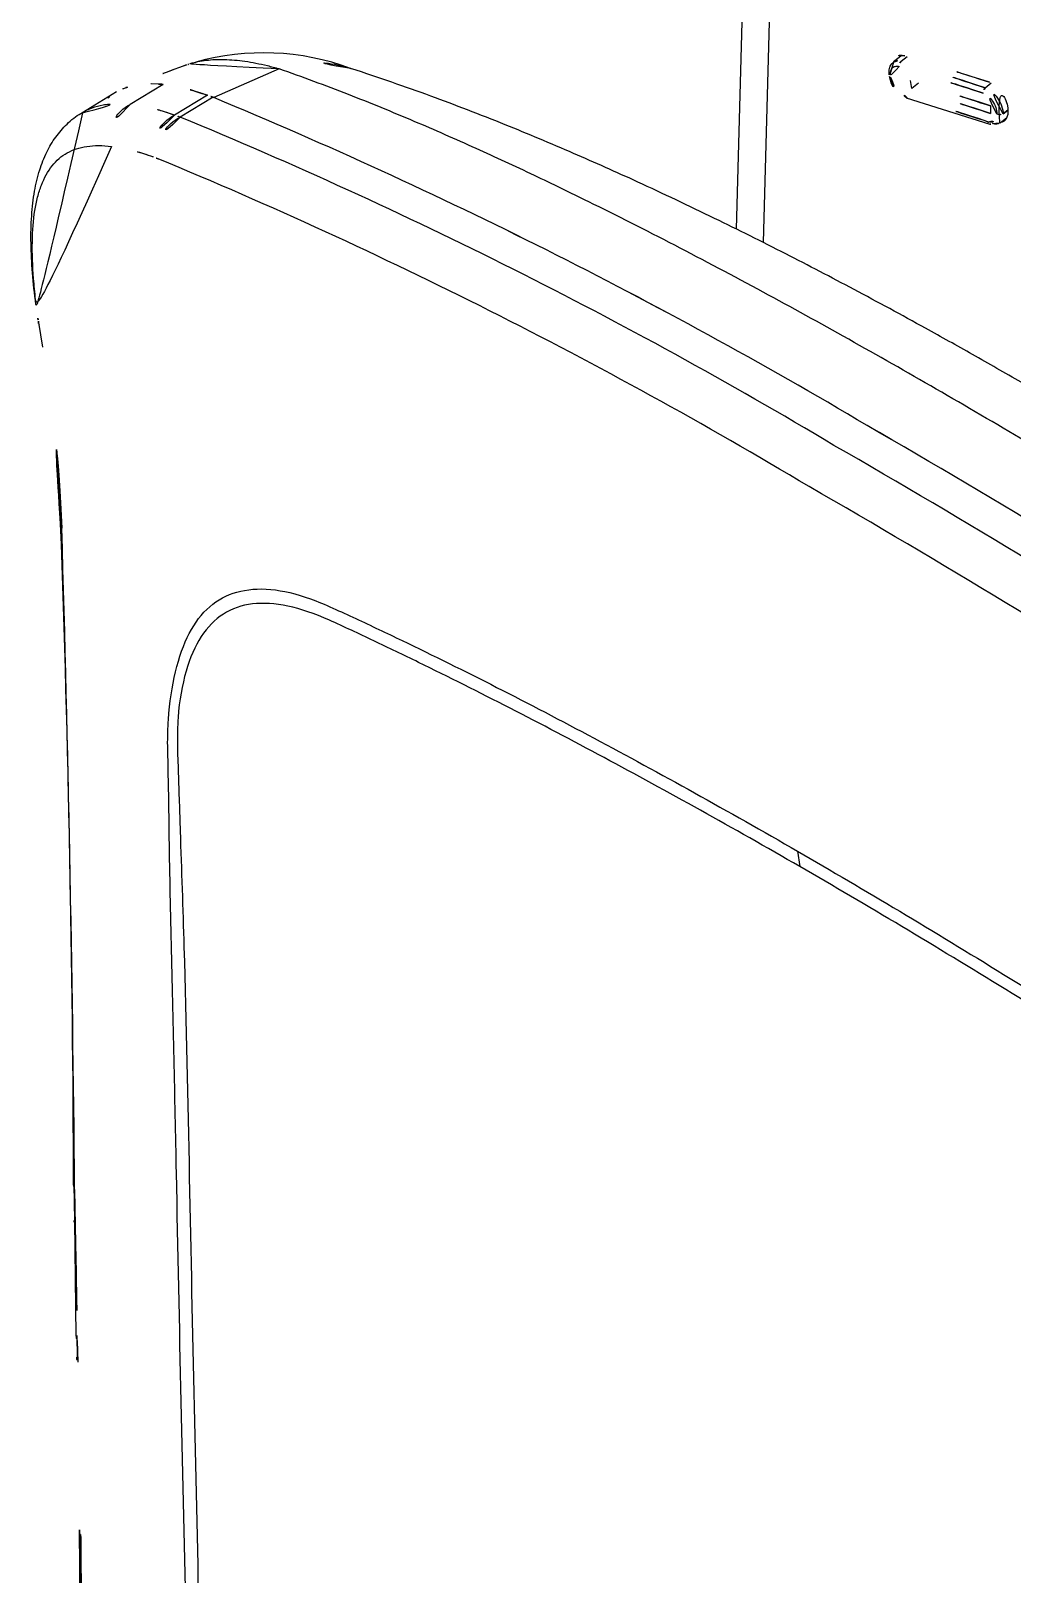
# Model space of a CAD drawing. Extents: x 16296660632 to 16296680496, y -37409619871 to -37409616057.
# Drawn here: x 16296679433.5 to 16296679542.5, y -37409616608.5 to -37409616437 of the extents above; entities that cross this region are included whole.
import ezdxf

# ---------------------------------------------------------------- set-up
doc = ezdxf.new("R2010")
doc.units = 0
doc.header["$LTSCALE"] = 10
doc.header["$MEASUREMENT"] = 0
for name, color, linetype in [('FRONT_CASE_DADA_', 7, 'CONTINUOUS'), ('MIDDLE_CASE_DADA', 7, 'CONTINUOUS'), ('에어노즐', 7, 'CONTINUOUS')]:
    doc.layers.add(name, color=color, linetype=linetype)

msp = doc.modelspace()

# ---------------------------------------------------------------- linework, layer by layer
at = {"layer": 'FRONT_CASE_DADA_', "color": 7, "linetype": 'Continuous', "ltscale": 25.4}
for p, q in [((16296679442.99127, -37409616443.800293), (16296679439.12245, -37409616446.145607)), ((16296679448.193451, -37409616442.972321), (16296679444.50511, -37409616445.186996)), ((16296679453.088579, -37409616444.161682), (16296679449.43272, -37409616446.365318)), ((16296679453.71699, -37409616444.395248), (16296679450.060289, -37409616446.597771)), ((16296679453.71699, -37409616444.395248), (16296679453.811911, -37409616444.432053)), ((16296679434.33403, -37409616469.421967), (16296679434.761259, -37409616472.154289)), ((16296679434.36643, -37409616469.59082), (16296679434.379129, -37409616469.674767)), ((16296679518.67527, -37409616528.169647), (16296679518.927, -37409616529.875427)), ((16296679438.23885, -37409616565.211113), (16296679438.316971, -37409616569.213043)), ((16296679438.339399, -37409616565.764236), (16296679438.41185, -37409616569.769028)), ((16296679438.31152, -37409616569.210243), (16296679438.46467, -37409616582.037216)), ((16296679438.57053, -37409616581.978577), (16296679438.61879, -37409616584.387909)), ((16296679438.632771, -37409616582.545036), (16296679438.682131, -37409616584.948013))]:
    msp.add_line(p, q, dxfattribs=at)
for centre, radius, start, end in [((16296679446.55979, -37409616450.249207), 7.365395, 108.50444589, 120.13850462), ((16296679446.731501, -37409616455.580017), 12.692176, 83.38573715, 89.64253168), ((16296679445.156139, -37409616466.170769), 23.396649, 70.15078151, 82.5401769), ((16296679447.05261, -37409616461.237267), 18.112634, 68.41128588, 70.49447828), ((16296679446.07955, -37409616448.953712), 6.008566, 129.38831954, 136.64741759), ((16296679441.975809, -37409616466.657021), 21.618487, 69.82235437, 83.28119953), ((16296679234.142599, -37409616972.653389), 572.077262, 59.27739633, 67.41924154), ((16296679451.70232, -37409616450.45874), 4.680518, 119.00621245, 186.86055948), ((16296679446.47378, -37409616455.317146), 9.428181, 67.64130574, 71.70919376), ((16296679239.33156, -37409616956.987198), 552.181104, 59.12195018, 67.56534468), ((16296679439.2787, -37409616472.142807), 22.510888, 69.79002042, 81.89377562), ((16296679440.915079, -37409616468.212723), 18.258325, 68.42571484, 70.34854302), ((16296679236.32902, -37409616960.802979), 551.641741, 59.06030797, 67.47795216), ((16296679792.04781, -37409616414.826874), 361.865741, 188.59828489, 188.67432579), ((16296679578.9617, -37409616447.980904), 146.20116, 188.37817048, 188.50014286), ((16296679271.446699, -37409616499.372612), 165.616843, 2.46093827, 10.32979119), ((16296679293.769751, -37409616496.605453), 143.096006, 1.9303015, 9.83873105), ((16296679003.055929, -37409617390.578789), 1049.510368, 54.539993731, 60.088583267), ((16296678999.61095, -37409617392.762589), 1049.370722, 54.550754157, 60.09944024), ((16296678998.327419, -37409617396.694122), 1048.06484, 54.614858208, 60.152019995), ((16296677201.446449, -37409616572.386543), 2236.78973, 0.183595907, 2.064583229), ((16296675768.49457, -37409616600.326202), 3670.007579, 0.539428746, 1.687135696), ((16296677872.40061, -37409616620.083611), 1566.574501, 0.167858889, 1.303641157), ((16296677834.82062, -37409616621.441498), 1604.276633, 0.192338505, 1.303641157)]:
    msp.add_arc(centre, radius, start, end, dxfattribs=at)
for centre, major_axis, ratio, start_param, end_param in [((16296679445.93848, -37409616448.805267), (0.481881, 3.970868), 0.8954878813, 0.5456139405, 1.945452453), ((16296679450.899981, -37409616450.160942), (1.474229, 3.71842), 0.7923625202, 0.7216485048, 2.1539717749), ((16296679438.28075, -37409616468.833313), (3.95289, 0.612097), 0.6650530148, 3.1332541967, 3.2298604713), ((16296679440.80567, -37409616491.608742), (3.99668, 0.162934), 0.6124934231, 3.1481619799, 3.3441541538)]:
    msp.add_ellipse(centre, major_axis=major_axis, ratio=ratio, start_param=start_param, end_param=end_param, dxfattribs=at)
for points, knots in [([(16296679439.16449, -37409616446.120796), (16296679439.856939, -37409616445.714127), (16296679440.63203, -37409616445.431503), (16296679442.39699, -37409616445.107697), (16296679443.392521, -37409616445.075813), (16296679444.50511, -37409616445.186996)], [0.75419106611, 0.75419106611, 0.75419106611, 0.75419106611, 0.875, 0.875, 1, 1, 1, 1]), ([(16296679439.211121, -37409616446.110474), (16296679439.146259, -37409616446.140457), (16296679438.530809, -37409616446.425949), (16296679437.450251, -37409616447.358932), (16296679436.179859, -37409616448.793083), (16296679435.173161, -37409616450.518631), (16296679434.39142, -37409616452.512703), (16296679433.834061, -37409616454.852211), (16296679433.51862, -37409616457.547203), (16296679433.45196, -37409616460.575951), (16296679433.622959, -37409616463.822281), (16296679433.914431, -37409616466.669151), (16296679434.15575, -37409616468.207893), (16296679434.231171, -37409616468.684502)], [0, 0, 0, 0, 0.0089025556, 0.0983296691, 0.1871546535, 0.2790017153, 0.3780205542, 0.4867714058, 0.6033468493, 0.7237822839, 0.8425007305, 0.9584921749, 1, 1, 1, 1]), ([(16296679442.45293, -37409616449.856827), (16296679441.431179, -37409616449.730011), (16296679440.51951, -37409616449.729973), (16296679438.8815, -37409616449.969772), (16296679438.155399, -37409616450.209297), (16296679437.190319, -37409616450.751793), (16296679436.88925, -37409616450.962891), (16296679436.32692, -37409616451.448021), (16296679436.06846, -37409616451.71965), (16296679435.355591, -37409616452.619919), (16296679434.96328, -37409616453.333183), (16296679434.4874, -37409616454.574753), (16296679434.347731, -37409616455.017311), (16296679434.105499, -37409616455.960358), (16296679434.00288, -37409616456.461853), (16296679433.751499, -37409616458.052597), (16296679433.661421, -37409616459.212311), (16296679433.61968, -37409616461.737572), (16296679433.665951, -37409616463.101601), (16296679433.83511, -37409616465.301483), (16296679433.90831, -37409616466.060654), (16296679434.08919, -37409616467.63401), (16296679434.196871, -37409616468.447807), (16296679434.320761, -37409616469.282944)], [0, 0, 0, 0, 0.125, 0.125, 0.25, 0.25, 0.3125, 0.3125, 0.375, 0.375, 0.5, 0.5, 0.5625, 0.5625, 0.625, 0.625, 0.75, 0.75, 0.875, 0.875, 0.9375, 0.9375, 1, 1, 1, 1]), ([(16296679452.973591, -37409616821.893333), (16296679452.300489, -37409616819.46698), (16296679451.7868, -37409616817.088814), (16296679451.24975, -37409616813.608238), (16296679451.109831, -37409616812.461571), (16296679450.90959, -37409616810.195587), (16296679450.84333, -37409616809.058739), (16296679450.82967, -37409616807.44191), (16296679450.83466, -37409616806.916733), (16296679450.83374, -37409616805.85009), (16296679450.83289, -37409616805.315727), (16296679450.830851, -37409616803.711739), (16296679450.829769, -37409616802.640739), (16296679450.82659, -37409616799.422363), (16296679450.826839, -37409616797.273102), (16296679450.82732, -37409616786.537979), (16296679450.82641, -37409616777.948692), (16296679450.824591, -37409616752.182152), (16296679450.82341, -37409616735.005074), (16296679450.825411, -37409616700.652901), (16296679450.827789, -37409616683.476936), (16296679450.827801, -37409616657.705658), (16296679450.82967, -37409616649.11528), (16296679450.84033, -37409616631.942841), (16296679450.82889, -37409616623.355713), (16296679450.61603, -37409616606.316254), (16296679450.38456, -37409616597.833572), (16296679449.993361, -37409616580.887192), (16296679449.823629, -37409616572.40052), (16296679449.566561, -37409616559.670532), (16296679449.479731, -37409616555.426971), (16296679449.294809, -37409616546.942337), (16296679449.18992, -37409616542.699097), (16296679448.99593, -37409616534.269989), (16296679448.906019, -37409616530.076698), (16296679448.818769, -37409616523.816597), (16296679448.791849, -37409616521.724854), (16296679448.72916, -37409616518.578018), (16296679448.70299, -37409616517.525978), (16296679448.66017, -37409616515.445267), (16296679448.702591, -37409616514.482262), (16296679448.898581, -37409616511.631561), (16296679449.166639, -37409616509.860748), (16296679449.943649, -37409616506.605911), (16296679450.44912, -37409616505.170174), (16296679451.70653, -37409616502.76606), (16296679452.46455, -37409616501.774437), (16296679454.237579, -37409616500.234589), (16296679455.23617, -37409616499.698227), (16296679457.48666, -37409616499.06115), (16296679458.7535, -37409616498.957619), (16296679461.49287, -37409616499.20845), (16296679462.96627, -37409616499.558258), (16296679465.35216, -37409616500.415039), (16296679466.18465, -37409616500.769142), (16296679467.875799, -37409616501.536819), (16296679468.724421, -37409616501.926392), (16296679471.27935, -37409616503.111122), (16296679472.99468, -37409616503.922142), (16296679481.631729, -37409616508.072746), (16296679488.737329, -37409616511.701317), (16296679503.39279, -37409616519.518112), (16296679510.935579, -37409616523.701042), (16296679518.67527, -37409616528.169647)], [0, 0, 0, 0, 0.015625, 0.015625, 0.0234375, 0.0234375, 0.03125, 0.03125, 0.03515625, 0.03515625, 0.0390625, 0.0390625, 0.046875, 0.046875, 0.0625, 0.0625, 0.125, 0.125, 0.25, 0.25, 0.375, 0.375, 0.4375, 0.4375, 0.5, 0.5, 0.5625, 0.5625, 0.625, 0.625, 0.65625, 0.65625, 0.6875, 0.6875, 0.71875, 0.71875, 0.734375, 0.734375, 0.7421875, 0.7421875, 0.75, 0.75, 0.765625, 0.765625, 0.78125, 0.78125, 0.796875, 0.796875, 0.8125, 0.8125, 0.828125, 0.828125, 0.84375, 0.84375, 0.8515625, 0.8515625, 0.859375, 0.859375, 0.875, 0.875, 0.9375, 0.9375, 1, 1, 1, 1]), ([(16296679518.927019, -37409616529.875443), (16296679511.464661, -37409616525.566994), (16296679504.220461, -37409616521.540688), (16296679490.112869, -37409616513.978706), (16296679483.250839, -37409616510.446121), (16296679474.88656, -37409616506.365768), (16296679473.224291, -37409616505.56646), (16296679469.9203, -37409616504.00312), (16296679468.273821, -37409616503.225082), (16296679465.022261, -37409616501.769531), (16296679463.463989, -37409616501.242912), (16296679460.614981, -37409616500.638802), (16296679459.30228, -37409616500.548286), (16296679456.88604, -37409616500.833153), (16296679455.81366, -37409616501.209633), (16296679453.92557, -37409616502.416817), (16296679453.096041, -37409616503.258888), (16296679451.708521, -37409616505.395439), (16296679451.15489, -37409616506.679413), (16296679450.290079, -37409616509.680038), (16296679449.969931, -37409616511.409866), (16296679449.766541, -37409616514.269409), (16296679449.73855, -37409616515.265556), (16296679449.7731, -37409616517.34584), (16296679449.818911, -37409616518.416924), (16296679449.926491, -37409616521.621887), (16296679449.994711, -37409616523.772346), (16296679450.206779, -37409616530.228287), (16296679450.361839, -37409616534.537811), (16296679450.74918, -37409616547.37426), (16296679450.910259, -37409616555.858749), (16296679451.253309, -37409616572.892647), (16296679451.42552, -37409616581.416649), (16296679451.816629, -37409616598.430229), (16296679452.03966, -37409616606.922897), (16296679452.25495, -37409616624.004097), (16296679452.28183, -37409616632.640083), (16296679452.272369, -37409616649.877037), (16296679452.267981, -37409616658.497528), (16296679452.26498, -37409616684.361801), (16296679452.26062, -37409616701.599792), (16296679452.254801, -37409616736.076263), (16296679452.25416, -37409616753.31559), (16296679452.254021, -37409616779.176689), (16296679452.25419, -37409616787.79734), (16296679452.25321, -37409616800.727654), (16296679452.25355, -37409616805.039673), (16296679452.31942, -37409616811.546837), (16296679452.498541, -37409616813.787521), (16296679453.23947, -37409616818.442551), (16296679453.797421, -37409616820.879097), (16296679454.51366, -37409616823.296227)], [0, 0, 0, 0, 0.0625, 0.0625, 0.125, 0.125, 0.140625, 0.140625, 0.15625, 0.15625, 0.171875, 0.171875, 0.1875, 0.1875, 0.203125, 0.203125, 0.21875, 0.21875, 0.234375, 0.234375, 0.25, 0.25, 0.2578125, 0.2578125, 0.265625, 0.265625, 0.28125, 0.28125, 0.3125, 0.3125, 0.375, 0.375, 0.4375, 0.4375, 0.5, 0.5, 0.5625, 0.5625, 0.625, 0.625, 0.75, 0.75, 0.875, 0.875, 0.9375, 0.9375, 0.96875, 0.96875, 0.984375, 0.984375, 1, 1, 1, 1]), ([(16296679518.67527, -37409616528.169647), (16296679526.16803, -37409616532.495667), (16296679533.80759, -37409616537.067398), (16296679549.34453, -37409616546.639503), (16296679557.242701, -37409616551.641876), (16296679567.251289, -37409616558.199638), (16296679569.25848, -37409616559.525627), (16296679572.2722, -37409616561.534721), (16296679573.277479, -37409616562.207962), (16296679575.28932, -37409616563.56205), (16296679576.296841, -37409616564.234093), (16296679579.313841, -37409616566.325027), (16296679581.335979, -37409616567.885078), (16296679585.32082, -37409616571.283447), (16296679587.23456, -37409616573.086578), (16296679590.908911, -37409616576.889282), (16296679592.68574, -37409616578.911346), (16296679595.95409, -37409616583.072151), (16296679597.44451, -37409616585.202789), (16296679600.114901, -37409616589.585571), (16296679601.298969, -37409616591.858238), (16296679603.227579, -37409616596.368088), (16296679603.99222, -37409616598.625969), (16296679604.84691, -37409616602.009666), (16296679605.080971, -37409616603.14164), (16296679605.358959, -37409616604.809959), (16296679605.43939, -37409616605.36158), (16296679605.592831, -37409616606.458603), (16296679605.61558, -37409616606.990807), (16296679605.7369, -37409616609.660294), (16296679605.80644, -37409616611.799423), (16296679606.084141, -37409616618.235786), (16296679606.279831, -37409616622.520462), (16296679606.577841, -37409616631.066681), (16296679606.685511, -37409616635.332672), (16296679606.860319, -37409616643.877983), (16296679606.949909, -37409616648.155647), (16296679607.21018, -37409616660.990288), (16296679607.381599, -37409616669.550247), (16296679607.77339, -37409616686.641357), (16296679607.97538, -37409616695.162552), (16296679608.232389, -37409616712.33432), (16296679608.25058, -37409616720.982491), (16296679608.249331, -37409616738.301979), (16296679608.24901, -37409616746.964317), (16296679608.23568, -37409616772.940849), (16296679608.235359, -37409616790.259903), (16296679608.234699, -37409616824.896477), (16296679608.23284, -37409616842.213531), (16296679608.228649, -37409616868.189087), (16296679608.22661, -37409616876.847427), (16296679608.22633, -37409616889.83609), (16296679608.194639, -37409616894.156799), (16296679608.290791, -37409616899.576347), (16296679608.187531, -37409616900.623901), (16296679607.93679, -37409616902.671219), (16296679607.765909, -37409616903.668579), (16296679607.11063, -37409616906.578827), (16296679606.4753, -37409616908.421654), (16296679605.673269, -37409616910.054588)], [0, 0, 0, 0, 0.0625, 0.0625, 0.125, 0.125, 0.140625, 0.140625, 0.1484375, 0.1484375, 0.15625, 0.15625, 0.171875, 0.171875, 0.1875, 0.1875, 0.203125, 0.203125, 0.21875, 0.21875, 0.234375, 0.234375, 0.25, 0.25, 0.2578125, 0.2578125, 0.26171875, 0.26171875, 0.265625, 0.265625, 0.28125, 0.28125, 0.3125, 0.3125, 0.34375, 0.34375, 0.375, 0.375, 0.4375, 0.4375, 0.5, 0.5, 0.5625, 0.5625, 0.625, 0.625, 0.75, 0.75, 0.875, 0.875, 0.9375, 0.9375, 0.96875, 0.96875, 0.9765625, 0.9765625, 0.984375, 0.984375, 1, 1, 1, 1]), ([(16296679603.227591, -37409616909.156303), (16296679604.05554, -37409616907.622543), (16296679604.69025, -37409616905.90316), (16296679605.54669, -37409616902.186668), (16296679605.7589, -37409616900.151993), (16296679605.83647, -37409616893.735893), (16296679605.83633, -37409616889.432457), (16296679605.83531, -37409616876.521896), (16296679605.83544, -37409616867.915359), (16296679605.834471, -37409616842.095383), (16296679605.831671, -37409616824.881798), (16296679605.82243, -37409616790.452057), (16296679605.81741, -37409616773.236359), (16296679605.821871, -37409616747.414719), (16296679605.8221, -37409616738.80587), (16296679605.817221, -37409616721.587242), (16296679605.850901, -37409616712.99646), (16296679605.579359, -37409616695.903976), (16296679605.355551, -37409616687.425278), (16296679604.9611, -37409616670.440178), (16296679604.79867, -37409616661.934486), (16296679604.449711, -37409616644.921623), (16296679604.217461, -37409616636.407669), (16296679604.053221, -37409616623.721893), (16296679604.049009, -37409616619.508247), (16296679604.04101, -37409616613.179039), (16296679604.03303, -37409616611.066566), (16296679603.994129, -37409616607.903191), (16296679603.97846, -37409616606.850906), (16296679603.89835, -37409616604.736809), (16296679603.79715, -37409616603.658607), (16296679603.295259, -37409616600.36171), (16296679602.66493, -37409616598.053421), (16296679600.98045, -37409616593.532463), (16296679599.92745, -37409616591.292091), (16296679597.39922, -37409616586.83345), (16296679595.948151, -37409616584.657753), (16296679592.778669, -37409616580.480438), (16296679591.030041, -37409616578.443283), (16296679587.354309, -37409616574.606262), (16296679585.441669, -37409616572.814873), (16296679581.49519, -37409616569.455688), (16296679579.447729, -37409616567.883324), (16296679576.431641, -37409616565.802017), (16296679575.42902, -37409616565.135857), (16296679573.42445, -37409616563.792183), (16296679572.42321, -37409616563.124199), (16296679569.422791, -37409616561.131142), (16296679567.426901, -37409616559.816719), (16296679557.47138, -37409616553.311813), (16296679549.573219, -37409616548.316109), (16296679534.03233, -37409616538.75341), (16296679526.401211, -37409616534.19075), (16296679518.927019, -37409616529.875443)], [0, 0, 0, 0, 0.015625, 0.015625, 0.03125, 0.03125, 0.0625, 0.0625, 0.125, 0.125, 0.25, 0.25, 0.375, 0.375, 0.4375, 0.4375, 0.5, 0.5, 0.5625, 0.5625, 0.625, 0.625, 0.6875, 0.6875, 0.71875, 0.71875, 0.734375, 0.734375, 0.7421875, 0.7421875, 0.75, 0.75, 0.765625, 0.765625, 0.78125, 0.78125, 0.796875, 0.796875, 0.8125, 0.8125, 0.828125, 0.828125, 0.84375, 0.84375, 0.8515625, 0.8515625, 0.859375, 0.859375, 0.875, 0.875, 0.9375, 0.9375, 1, 1, 1, 1]), ([(16296679438.41185, -37409616569.769028), (16296679438.46146, -37409616572.594711), (16296679438.51026, -37409616575.42038), (16296679438.558809, -37409616578.245354), (16296679438.583441, -37409616579.67878), (16296679438.60804, -37409616581.112038), (16296679438.632771, -37409616582.545036)], [0, 0, 0, 0, 0.6633863904, 0.6633863904, 0.6633863904, 1, 1, 1, 1]), ([(16296679438.521521, -37409616582.034081), (16296679438.52397, -37409616582.106644), (16296679438.531981, -37409616582.178932), (16296679438.564159, -37409616582.349869), (16296679438.593599, -37409616582.44899), (16296679438.632771, -37409616582.545036)], [0.78395225658, 0.78395225658, 0.78395225658, 0.78395225658, 0.875, 0.875, 1, 1, 1, 1]), ([(16296679438.57089, -37409616584.388321), (16296679438.570431, -37409616584.478882), (16296679438.578831, -37409616584.569542), (16296679438.614229, -37409616584.755997), (16296679438.643009, -37409616584.852562), (16296679438.682131, -37409616584.948013)], [0.7612858893, 0.7612858893, 0.7612858893, 0.7612858893, 0.875, 0.875, 1, 1, 1, 1])]:
    msp.add_open_spline(points, degree=3, knots=knots, dxfattribs=at)
for points in [[(16296679434.26631, -37409616469.040039), (16296679434.27865, -37409616469.122009), (16296679434.296789, -37409616469.203087), (16296679434.320761, -37409616469.282944)], [(16296679434.314711, -37409616469.359047), (16296679434.3267, -37409616469.437218), (16296679434.343929, -37409616469.51458), (16296679434.36643, -37409616469.59082)], [(16296679438.223789, -37409616565.219238), (16296679438.227209, -37409616565.403557), (16296679438.26635, -37409616565.587273), (16296679438.339399, -37409616565.764236)], [(16296679438.296511, -37409616569.213188), (16296679438.298559, -37409616569.401077), (16296679438.33765, -37409616569.588577), (16296679438.41185, -37409616569.769028)]]:
    msp.add_open_spline(points, degree=3, dxfattribs=at)
at = {"layer": 'MIDDLE_CASE_DADA', "color": 7, "linetype": 'Continuous', "ltscale": 25.4}
for p, q in [((16296679513.39786, -37409616401.925049), (16296679511.841669, -37409616459.043121)), ((16296679516.320789, -37409616406.242287), (16296679514.84144, -37409616460.539757)), ((16296679461.077299, -37409616441.230072), (16296679453.811899, -37409616444.434402)), ((16296679446.84339, -37409616442.888268), (16296679446.804951, -37409616442.888077)), ((16296679448.04076, -37409616442.955688), (16296679446.84339, -37409616442.888268))]:
    msp.add_line(p, q, dxfattribs=at)
for centre, radius, start, end in [((16296679364.67429, -37409616868.534889), 506.15257, 50.33222454, 69.65392655), ((16296679633.885429, -37409616933.548363), 525.689784, 110.38700456, 111.18238888), ((16296679459.32106, -37409616467.615791), 28.154525, 107.16932014, 107.7525112), ((16296679459.32106, -37409616467.615791), 28.154525, 69.86937395, 105.4669234), ((16296679446.51219, -37409616449.99482), 7.112779, 109.61420109, 111.45388286), ((16296679445.322281, -37409616465.415749), 22.623989, 69.91767266, 83.09869471), ((16296679444.353081, -37409616468.867332), 26.199954, 68.8381287, 70.5187379), ((16296679234.903799, -37409616971.133629), 570.379542, 59.2650632, 67.43111153), ((16296679005.389391, -37409617386.970428), 1045.216667, 54.529068701, 60.100728684)]:
    msp.add_arc(centre, radius, start, end, dxfattribs=at)
for centre, major_axis, ratio, start_param, end_param in [((16296679462.83927, -37409616460.205208), (-6.176526, -19.022369), 0.7788045013, 3.1414828911, 3.6465953084), ((16296679530.953381, -37409616442.033409), (1.204168, -2.1913), 0.5909251001, 2.5985570607, 3.6659688902), ((16296679659.437269, -37409617238.953453), (-428.89402, 780.484978), 0.5909250976, 5.7248850564, 5.7401077058), ((16296679540.290461, -37409616444.942818), (-1.204315, 2.191566), 0.5909251001, 2.8951819425, 5.7043643564)]:
    msp.add_ellipse(centre, major_axis=major_axis, ratio=ratio, start_param=start_param, end_param=end_param, dxfattribs=at)
for points, knots in [([(16296679461.077299, -37409616441.230072), (16296679460.633881, -37409616441.10804), (16296679459.746281, -37409616440.86377), (16296679458.477711, -37409616440.588623), (16296679457.25749, -37409616440.380318), (16296679456.092779, -37409616440.245483), (16296679454.98509, -37409616440.182159), (16296679453.937361, -37409616440.190437), (16296679452.952, -37409616440.269577), (16296679452.03154, -37409616440.418762), (16296679451.299919, -37409616440.605827), (16296679450.88196, -37409616440.747833), (16296679450.73324, -37409616440.803337)], [0, 0, 0, 0, 0.03122332954, 0.06249996409, 0.0938412884, 0.12525862297, 0.15676320478, 0.18836616874, 0.22007853004, 0.25191116745, 0.28387480779, 0.30228890573, 0.30228890573, 0.30228890573, 0.30228890573]), ([(16296679620.11562, -37409616533.072357), (16296679618.548771, -37409616531.909119), (16296679615.465281, -37409616529.619919), (16296679610.905569, -37409616526.306396), (16296679606.491421, -37409616523.144547), (16296679602.22224, -37409616520.132111), (16296679598.09836, -37409616517.26162), (16296679594.11997, -37409616514.527573), (16296679590.287041, -37409616511.924896), (16296679586.59914, -37409616509.449043), (16296679583.05562, -37409616507.095497), (16296679579.655649, -37409616504.860008), (16296679569.954781, -37409616498.542), (16296679554.517731, -37409616488.845757), (16296679533.94104, -37409616476.63031), (16296679514.277599, -37409616465.609169), (16296679499.652309, -37409616458.011169), (16296679489.227381, -37409616452.966904), (16296679482.755011, -37409616449.968307), (16296679475.86294, -37409616446.950752), (16296679468.55394, -37409616443.949402), (16296679463.630951, -37409616442.158859), (16296679461.077299, -37409616441.230072)], [0, 0, 0, 0, 0.0267646349, 0.0526716347, 0.07773725, 0.1019762475, 0.1254019878, 0.1480251582, 0.1698521065, 0.1908912927, 0.2111505741, 0.2306370135, 0.24935692, 0.378428343, 0.4999517224, 0.6213027233, 0.7506950467, 0.7925022413, 0.8382660674, 0.8880501738, 0.9419294871, 1, 1, 1, 1]), ([(16296679626.47077, -37409616531.8452), (16296679621.51524, -37409616528.034401), (16296679613.513559, -37409616521.899986), (16296679600.798321, -37409616512.729607), (16296679589.484209, -37409616504.899406), (16296679579.20591, -37409616498.045052), (16296679570.03528, -37409616492.125282), (16296679562.0532, -37409616487.1259), (16296679555.18178, -37409616482.934731), (16296679549.1516, -37409616479.340317), (16296679543.55125, -37409616476.07267), (16296679538.1612, -37409616472.993134), (16296679531.95764, -37409616469.526337), (16296679525.026661, -37409616465.767029), (16296679517.203369, -37409616461.687187), (16296679509.17522, -37409616457.681313), (16296679501.322201, -37409616453.9627), (16296679493.57135, -37409616450.500793), (16296679485.9468, -37409616447.309799), (16296679477.515869, -37409616444.050629), (16296679472.26581, -37409616442.273903), (16296679469.0107, -37409616441.18119)], [0, 0, 0, 0, 0.0803342501, 0.1540831551, 0.2215002096, 0.2827739185, 0.3380429477, 0.3873891885, 0.4285190897, 0.464738021, 0.4994813637, 0.5335130169, 0.5667120564, 0.6178834914, 0.6672730632, 0.7195390809, 0.7769114872, 0.8256562236, 0.8784333489, 0.9364939941, 1, 1, 1, 1])]:
    msp.add_open_spline(points, degree=3, knots=knots, dxfattribs=at)
at = {"layer": '에어노즐', "color": 7, "linetype": 'Continuous', "ltscale": 25.4}
for p, q in [((16296679530.281349, -37409616439.731827), (16296679529.33065, -37409616440.474281)), ((16296679530.181339, -37409616440.377869), (16296679530.83672, -37409616439.866051)), ((16296679531.36377, -37409616443.409866), (16296679531.21851, -37409616442.526733)), ((16296679532.130791, -37409616442.810852), (16296679531.36377, -37409616443.409866)), ((16296679539.52759, -37409616443.335579), (16296679540.20322, -37409616442.807953)), ((16296679530.758961, -37409616444.466408), (16296679540.032921, -37409616447.392326)), ((16296679540.11088, -37409616445.355103), (16296679540.11088, -37409616446.190559)), ((16296679542.057461, -37409616445.827744), (16296679541.525089, -37409616446.2435)), ((16296679541.525089, -37409616446.246117), (16296679542.05755, -37409616445.830292)), ((16296679540.81798, -37409616446.246117), (16296679540.81798, -37409616446.2435)), ((16296679541.17598, -37409616447.217194), (16296679541.928869, -37409616446.629211)), ((16296679541.525089, -37409616446.2435), (16296679541.525089, -37409616446.246117))]:
    msp.add_line(p, q, dxfattribs=at)
for centre, radius, start, end in [((16296679530.633619, -37409616440.879028), 0.675067, 132.06506267, 189.03532031), ((16296679358.74197, -37409616998.364807), 583.730144, 71.958329258, 72.9207241), ((16296679531.894831, -37409616441.623749), 3.03071, 189.01850352, 247.46951181), ((16296679531.625429, -37409616441.755157), 2.644252, 188.75658129, 245.96983636), ((16296679358.609619, -37409616998.745407), 583.489463, 71.959607652, 72.921768739), ((16296679361.225941, -37409616992.375008), 575.526364, 71.8913869, 72.820379413), ((16296679359.8612, -37409616999.750458), 581.208733, 71.96195661, 72.921768739), ((16296679361.369881, -37409616993.300758), 575.567473, 71.907870704, 72.821552598)]:
    msp.add_arc(centre, radius, start, end, dxfattribs=at)
for centre, major_axis, ratio, start_param, end_param in [((16296679539.661751, -37409616443.736832), (0.154935, 0.47539), 0.6869717562, 0.8232277651, 2.2234094766), ((16296679539.569901, -37409616445.522919), (0.868921, -1.552166), 0.5772150061, 0.8007028113, 2.5827445366), ((16296679539.92345, -37409616445.318787), (-1.186179, 1.941737), 0.5551528255, 3.9175438182, 5.6995855435), ((16296679540.18519, -37409616446.903381), (0.154916, 0.475396), 0.6869876624, 2.2233824024, 3.1583892178), ((16296679539.569901, -37409616445.525543), (-0.868921, 1.552166), 0.5772150061, 2.5827800833, 3.9422954648), ((16296679540.18519, -37409616446.903381), (0.154916, 0.475396), 0.6869876624, 3.1583892178, 3.9647920311), ((16296679539.92345, -37409616445.321411), (-1.186179, 1.941737), 0.5551528255, 2.5580284366, 3.9175438182), ((16296679541.171539, -37409616446.039383), (0.5, 0), 0.5773502692, 3.926990817, 5.4977871438), ((16296679541.171539, -37409616446.041992), (0.5, 0), 0.5773502692, 3.926990817, 5.4977871438)]:
    msp.add_ellipse(centre, major_axis=major_axis, ratio=ratio, start_param=start_param, end_param=end_param, dxfattribs=at)
for points, knots in [([(16296679529.346439, -37409616440.504333), (16296679529.249399, -37409616440.574829), (16296679529.035789, -37409616440.735909), (16296679528.85531, -37409616441.218178), (16296679528.812349, -37409616441.730507), (16296679528.883499, -37409616442.048302), (16296679528.911209, -37409616442.165756)], [0, 0, 0, 0, 0.1907424096, 0.4932256086, 0.8390693507, 1, 1, 1, 1]), ([(16296679529.327551, -37409616440.476723), (16296679529.34783, -37409616440.460617), (16296679529.36894, -37409616440.445663), (16296679529.460489, -37409616440.388039), (16296679529.53804, -37409616440.356407), (16296679529.786289, -37409616440.300247), (16296679529.977751, -37409616440.313347), (16296679530.181339, -37409616440.377869)], [0.58559559344, 0.58559559344, 0.58559559344, 0.58559559344, 0.625, 0.625, 0.75, 0.75, 1, 1, 1, 1]), ([(16296679529.96693, -37409616440.985039), (16296679529.80629, -37409616440.935654), (16296679529.65403, -37409616440.927254), (16296679529.38833, -37409616440.990669), (16296679529.27261, -37409616441.063469), (16296679529.140739, -37409616441.225098), (16296679529.10288, -37409616441.288727), (16296679529.043091, -37409616441.429451), (16296679529.020679, -37409616441.506813), (16296679528.99107, -37409616441.675697), (16296679528.984131, -37409616441.76696), (16296679528.986219, -37409616441.956017), (16296679528.99505, -37409616442.054703), (16296679529.011999, -37409616442.157707)], [0, 0, 0, 0, 0.25, 0.25, 0.5, 0.5, 0.625, 0.625, 0.75, 0.75, 0.875, 0.875, 1, 1, 1, 1]), ([(16296679530.548651, -37409616444.170227), (16296679530.572001, -37409616444.299057), (16296679530.64238, -37409616444.399406), (16296679530.82934, -37409616444.474892), (16296679530.944189, -37409616444.449333), (16296679531.04134, -37409616444.369164)], [0, 0, 0, 0, 0.5, 0.5, 1, 1, 1, 1])]:
    msp.add_open_spline(points, degree=3, knots=knots, dxfattribs=at)

doc.saveas('drawing.dxf')
